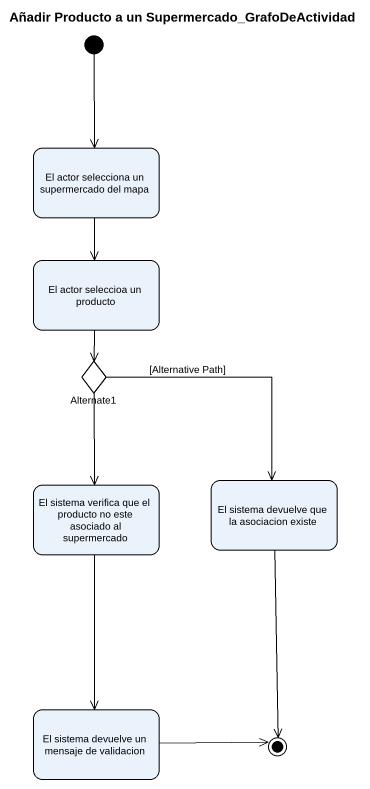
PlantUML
@startuml
title Añadir Producto a un Supermercado_GrafoDeActividad
hide empty description
state "El actor selecciona un supermercado del mapa" as El_actor_selecciona_un
state "El actor seleccioa un producto" as El_actor_seleccioa_un
state Alternate1 <<choice>>
state "El sistema verifica que el producto no este asociado al supermercado" as El_sistema_verifica_que_el
state "El sistema devuelve que la asociacion existe" as El_sistema_devuelve_que_la
state "El sistema devuelve un mensaje de validacion" as El_sistema_devuelve_un
[*] --> El_actor_selecciona_un
El_actor_selecciona_un --> El_actor_seleccioa_un
El_actor_seleccioa_un --> Alternate1
Alternate1 --> El_sistema_verifica_que_el
Alternate1 --> El_sistema_devuelve_que_la : [Alternative Path]
El_sistema_verifica_que_el --> El_sistema_devuelve_un
El_sistema_devuelve_que_la --> [*]
El_sistema_devuelve_un -right-> [*]
@enduml
